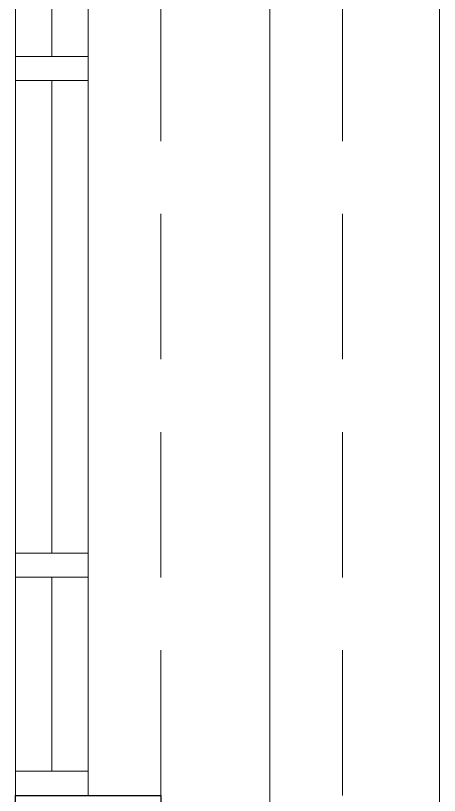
# Model space of a CAD drawing. Header units: inches. Extents: x 14 to 94880, y -4 to 65361.
# Drawn here: x 33065 to 33940, y 42698 to 44308 of the extents above; entities that cross this region are included whole.
import ezdxf

# ---------------------------------------------------------------- set-up
doc = ezdxf.new("R2010")
doc.units = ezdxf.units.IN
doc.header["$MEASUREMENT"] = 0
doc.linetypes.add('HIDDEN', pattern=[0.375, 0.25, -0.125])
for name, color, linetype, lineweight in [('LW', 8, 'Continuous', 20), ('wall', 8, 'Continuous', 30), ('WIN', 8, 'Continuous', 18)]:
    doc.layers.add(name, color=color, linetype=linetype, lineweight=lineweight)

# ---------------------------------------------------------------- blocks, each defined once
blk = doc.blocks.new('WIN')
at = {"layer": 'WIN', "color": 1}
for p, q in [((-2479668.1, -915154.6), (-2476718.1, -915154.6)), ((-2479193.1, -915229.6), (-2478218.1, -915229.6)), ((-2478168.1, -915229.6), (-2477193.1, -915229.6)), ((-2477143.1, -915229.6), (-2476743.1, -915229.6)), ((-2479668.1, -915304.6), (-2476718.1, -915304.6))]:
    blk.add_line(p, q, dxfattribs=at)
for points in [[(-2478218.1, -915304.6), (-2478168.1, -915304.6), (-2478168.1, -915154.6), (-2478218.1, -915154.6)], [(-2477193.1, -915304.6), (-2477143.1, -915304.6), (-2477143.1, -915154.6), (-2477193.1, -915154.6)], [(-2476743.1, -915304.6), (-2476693.1, -915304.6), (-2476693.1, -915154.6), (-2476743.1, -915154.6)]]:
    blk.add_lwpolyline(points, close=True, dxfattribs=at)

msp = doc.modelspace()

# ---------------------------------------------------------------- linework, layer by layer
at = {"layer": 'LW'}
for p, q in [((33940.2, 53998.4), (33940.2, 40398.4)), ((33590.2, 53648.4), (33590.2, 40748.4))]:
    msp.add_line(p, q, dxfattribs=at)
at = {"layer": 'LW', "linetype": 'HIDDEN', "ltscale": 1200}
for p, q in [((33740.2, 53798.4), (33740.2, 40598.4)), ((33365.2, 42698.4), (33365.2, 45698.4))]:
    msp.add_line(p, q, dxfattribs=at)
at = {"layer": 'wall'}
msp.add_lwpolyline([(33065.2, 42548.4), (33065.2, 42698.4), (33365.2, 42698.4), (33365.2, 42548.4)], close=True, dxfattribs=at)

# ---------------------------------------------------------------- block references
at = {"layer": 'WIN', "xscale": -1, "rotation": 90}
msp.add_blockref('WIN', (-882089.4, -2433994.6), dxfattribs=at)

doc.saveas('drawing.dxf')
